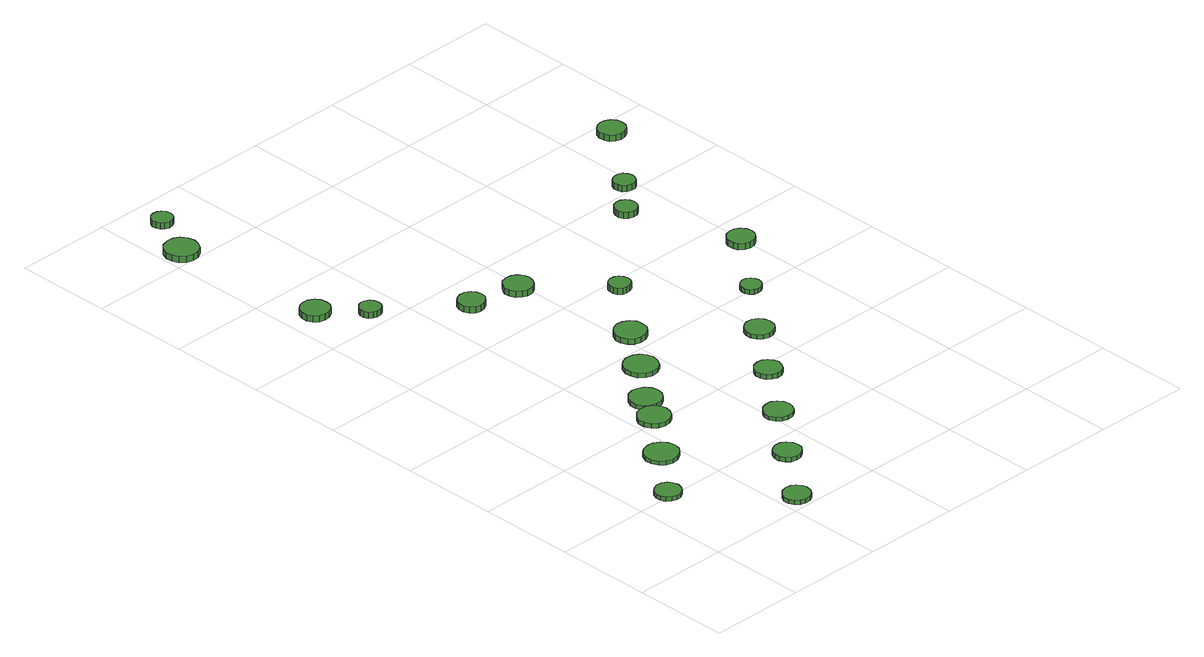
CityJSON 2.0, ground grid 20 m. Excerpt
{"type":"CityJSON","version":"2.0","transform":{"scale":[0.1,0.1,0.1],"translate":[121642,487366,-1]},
"CityObjects":{
"tree1":{"type":"SolitaryVegetationObject","attributes":{"function":"something"},"geometry":[{"type":"MultiSurface","lod":"1","boundaries":[[[0,1,2,3,4,5,6,7,8,9,10,11,12,13,14]],[[15,16,17,18,19,20,21,22,23,24,25,26,27,28,29]],[[0,29,28,1]],[[1,28,27,2]],[[2,27,26,3]],[[3,26,25,4]],[[4,25,24,5]],[[5,24,23,6]],[[6,23,22,7]],[[7,22,21,8]],[[8,21,20,9]],[[9,20,19,10]],[[10,19,18,11]],[[11,18,17,12]],[[12,17,16,13]],[[13,16,15,14]],[[14,15,29,0]]]}]},
"tree2":{"type":"SolitaryVegetationObject","attributes":{"function":"something"},"geometry":[{"type":"MultiSurface","lod":"1","boundaries":[[[30,31,32,33,34,35,36,37,38,39,40,41,42,43,44]],[[45,46,47,48,49,50,51,52,53,54,55,56,57,58,59]],[[30,59,58,31]],[[31,58,57,32]],[[32,57,56,33]],[[33,56,55,34]],[[34,55,54,35]],[[35,54,53,36]],[[36,53,52,37]],[[37,52,51,38]],[[38,51,50,39]],[[39,50,49,40]],[[40,49,48,41]],[[41,48,47,42]],[[42,47,46,43]],[[43,46,45,44]],[[44,45,59,30]]]}]},
"tree3":{"type":"SolitaryVegetationObject","attributes":{"function":"something"},"geometry":[{"type":"MultiSurface","lod":"1","boundaries":[[[60,61,62,63,64,65,66,67,68,69,70,71,72,73,74]],[[75,76,77,78,79,80,81,82,83,84,85,86,87,88,89]],[[60,89,88,61]],[[61,88,87,62]],[[62,87,86,63]],[[63,86,85,64]],[[64,85,84,65]],[[65,84,83,66]],[[66,83,82,67]],[[67,82,81,68]],[[68,81,80,69]],[[69,80,79,70]],[[70,79,78,71]],[[71,78,77,72]],[[72,77,76,73]],[[73,76,75,74]],[[74,75,89,60]]]}]},
"tree4":{"type":"SolitaryVegetationObject","attributes":{"function":"something"},"geometry":[{"type":"MultiSurface","lod":"1","boundaries":[[[90,91,92,93,94,95,96,97,98,99,100,101,102,103,104]],[[105,106,107,108,109,110,111,112,113,114,115,116,117,118,119]],[[90,119,118,91]],[[91,118,117,92]],[[92,117,116,93]],[[93,116,115,94]],[[94,115,114,95]],[[95,114,113,96]],[[96,113,112,97]],[[97,112,111,98]],[[98,111,110,99]],[[99,110,109,100]],[[100,109,108,101]],[[101,108,107,102]],[[102,107,106,103]],[[103,106,105,104]],[[104,105,119,90]]]}]},
"tree5":{"type":"SolitaryVegetationObject","attributes":{"function":"something"},"geometry":[{"type":"MultiSurface","lod":"1","boundaries":[[[120,121,122,123,124,125,126,127,128,129,130,131,132,133,134]],[[135,136,137,138,139,140,141,142,143,144,145,146,147,148,149]],[[120,149,148,121]],[[121,148,147,122]],[[122,147,146,123]],[[123,146,145,124]],[[124,145,144,125]],[[125,144,143,126]],[[126,143,142,127]],[[127,142,141,128]],[[128,141,140,129]],[[129,140,139,130]],[[130,139,138,131]],[[131,138,137,132]],[[132,137,136,133]],[[133,136,135,134]],[[134,135,149,120]]]}]},
"tree6":{"type":"SolitaryVegetationObject","attributes":{"function":"something"},"geometry":[{"type":"MultiSurface","lod":"1","boundaries":[[[150,151,152,153,154,155,156,157,158,159,160,161,162,163,164]],[[165,166,167,168,169,170,171,172,173,174,175,176,177,178,179]],[[150,179,178,151]],[[151,178,177,152]],[[152,177,176,153]],[[153,176,175,154]],[[154,175,174,155]],[[155,174,173,156]],[[156,173,172,157]],[[157,172,171,158]],[[158,171,170,159]],[[159,170,169,160]],[[160,169,168,161]],[[161,168,167,162]],[[162,167,166,163]],[[163,166,165,164]],[[164,165,179,150]]]}]},
"tree7":{"type":"SolitaryVegetationObject","attributes":{"function":"something"},"geometry":[{"type":"MultiSurface","lod":"1","boundaries":[[[180,181,182,183,184,185,186,187,188,189,190,191,192,193,194]],[[195,196,197,198,199,200,201,202,203,204,205,206,207,208,209]],[[180,209,208,181]],[[181,208,207,182]],[[182,207,206,183]],[[183,206,205,184]],[[184,205,204,185]],[[185,204,203,186]],[[186,203,202,187]],[[187,202,201,188]],[[188,201,200,189]],[[189,200,199,190]],[[190,199,198,191]],[[191,198,197,192]],[[192,197,196,193]],[[193,196,195,194]],[[194,195,209,180]]]}]},
"tree8":{"type":"SolitaryVegetationObject","attributes":{"function":"something"},"geometry":[{"type":"MultiSurface","lod":"1","boundaries":[[[210,211,212,213,214,215,216,217,218,219,220,221,222,223,224]],[[225,226,227,228,229,230,231,232,233,234,235,236,237,238,239]],[[210,239,238,211]],[[211,238,237,212]],[[212,237,236,213]],[[213,236,235,214]],[[214,235,234,215]],[[215,234,233,216]],[[216,233,232,217]],[[217,232,231,218]],[[218,231,230,219]],[[219,230,229,220]],[[220,229,228,221]],[[221,228,227,222]],[[222,227,226,223]],[[223,226,225,224]],[[224,225,239,210]]]}]},
"tree9":{"type":"SolitaryVegetationObject","attributes":{"function":"something"},"geometry":[{"type":"MultiSurface","lod":"1","boundaries":[[[240,241,242,243,244,245,246,247,248,249,250,251,252,253,254]],[[255,256,257,258,259,260,261,262,263,264,265,266,267,268,269]],[[240,269,268,241]],[[241,268,267,242]],[[242,267,266,243]],[[243,266,265,244]],[[244,265,264,245]],[[245,264,263,246]],[[246,263,262,247]],[[247,262,261,248]],[[248,261,260,249]],[[249,260,259,250]],[[250,259,258,251]],[[251,258,257,252]],[[252,257,256,253]],[[253,256,255,254]],[[254,255,269,240]]]}]},
"tree10":{"type":"SolitaryVegetationObject","attributes":{"function":"something"},"geometry":[{"type":"MultiSurface","lod":"1","boundaries":[[[270,271,272,273,274,275,276,277,278,279,280,281,282,283,284]],[[285,286,287,288,289,290,291,292,293,294,295,296,297,298,299]],[[270,299,298,271]],[[271,298,297,272]],[[272,297,296,273]],[[273,296,295,274]],[[274,295,294,275]],[[275,294,293,276]],[[276,293,292,277]],[[277,292,291,278]],[[278,291,290,279]],[[279,290,289,280]],[[280,289,288,281]],[[281,288,287,282]],[[282,287,286,283]],[[283,286,285,284]],[[284,285,299,270]]]}]},
"tree11":{"type":"SolitaryVegetationObject","attributes":{"function":"something"},"geometry":[{"type":"MultiSurface","lod":"1","boundaries":[[[300,301,302,303,304,305,306,307,308,309,310,311,312,313,314]],[[315,316,317,318,319,320,321,322,323,324,325,326,327,328,329]],[[300,329,328,301]],[[301,328,327,302]],[[302,327,326,303]],[[303,326,325,304]],[[304,325,324,305]],[[305,324,323,306]],[[306,323,322,307]],[[307,322,321,308]],[[308,321,320,309]],[[309,320,319,310]],[[310,319,318,311]],[[311,318,317,312]],[[312,317,316,313]],[[313,316,315,314]],[[314,315,329,300]]]}]},
"tree12":{"type":"SolitaryVegetationObject","attributes":{"function":"something"},"geometry":[{"type":"MultiSurface","lod":"1","boundaries":[[[330,331,332,333,334,335,336,337,338,339,340,341,342,343,344]],[[345,346,347,348,349,350,351,352,353,354,355,356,357,358,359]],[[330,359,358,331]],[[331,358,357,332]],[[332,357,356,333]],[[333,356,355,334]],[[334,355,354,335]],[[335,354,353,336]],[[336,353,352,337]],[[337,352,351,338]],[[338,351,350,339]],[[339,350,349,340]],[[340,349,348,341]],[[341,348,347,342]],[[342,347,346,343]],[[343,346,345,344]],[[344,345,359,330]]]}]},
"tree13":{"type":"SolitaryVegetationObject","attributes":{"function":"something"},"geometry":[{"type":"MultiSurface","lod":"1","boundaries":[[[360,361,362,363,364,365,366,367,368,369,370,371,372,373,374]],[[375,376,377,378,379,380,381,382,383,384,385,386,387,388,389]],[[360,389,388,361]],[[361,388,387,362]],[[362,387,386,363]],[[363,386,385,364]],[[364,385,384,365]],[[365,384,383,366]],[[366,383,382,367]],[[367,382,381,368]],[[368,381,380,369]],[[369,380,379,370]],[[370,379,378,371]],[[371,378,377,372]],[[372,377,376,373]],[[373,376,375,374]],[[374,375,389,360]]]}]},
"tree14":{"type":"SolitaryVegetationObject","attributes":{"function":"something"},"geometry":[{"type":"MultiSurface","lod":"1","boundaries":[[[390,391,392,393,394,395,396,397,398,399,400,401,402,403,404]],[[405,406,407,408,409,410,411,412,413,414,415,416,417,418,419]],[[390,419,418,391]],[[391,418,417,392]],[[392,417,416,393]],[[393,416,415,394]],[[394,415,414,395]],[[395,414,413,396]],[[396,413,412,397]],[[397,412,411,398]],[[398,411,410,399]],[[399,410,409,400]],[[400,409,408,401]],[[401,408,407,402]],[[402,407,406,403]],[[403,406,405,404]],[[404,405,419,390]]]}]},
"tree15":{"type":"SolitaryVegetationObject","attributes":{"function":"something"},"geometry":[{"type":"MultiSurface","lod":"1","boundaries":[[[420,421,422,423,424,425,426,427,428,429,430,431,432,433,434]],[[435,436,437,438,439,440,441,442,443,444,445,446,447,448,449]],[[420,449,448,421]],[[421,448,447,422]],[[422,447,446,423]],[[423,446,445,424]],[[424,445,444,425]],[[425,444,443,426]],[[426,443,442,427]],[[427,442,441,428]],[[428,441,440,429]],[[429,440,439,430]],[[430,439,438,431]],[[431,438,437,432]],[[432,437,436,433]],[[433,436,435,434]],[[434,435,449,420]]]}]},
"tree16":{"type":"SolitaryVegetationObject","attributes":{"function":"something"},"geometry":[{"type":"MultiSurface","lod":"1","boundaries":[[[450,451,452,453,454,455,456,457,458,459,460,461,462,463,464]],[[465,466,467,468,469,470,471,472,473,474,475,476,477,478,479]],[[450,479,478,451]],[[451,478,477,452]],[[452,477,476,453]],[[453,476,475,454]],[[454,475,474,455]],[[455,474,473,456]],[[456,473,472,457]],[[457,472,471,458]],[[458,471,470,459]],[[459,470,469,460]],[[460,469,468,461]],[[461,468,467,462]],[[462,467,466,463]],[[463,466,465,464]],[[464,465,479,450]]]}]},
"tree17":{"type":"SolitaryVegetationObject","attributes":{"function":"something"},"geometry":[{"type":"MultiSurface","lod":"1","boundaries":[[[480,481,482,483,484,485,486,487,488,489,490,491,492,493,494]],[[495,496,497,498,499,500,501,502,503,504,505,506,507,508,509]],[[480,509,508,481]],[[481,508,507,482]],[[482,507,506,483]],[[483,506,505,484]],[[484,505,504,485]],[[485,504,503,486]],[[486,503,502,487]],[[487,502,501,488]],[[488,501,500,489]],[[489,500,499,490]],[[490,499,498,491]],[[491,498,497,492]],[[492,497,496,493]],[[493,496,495,494]],[[494,495,509,480]]]}]},
"tree18":{"type":"SolitaryVegetationObject","attributes":{"function":"something"},"geometry":[{"type":"MultiSurface","lod":"1","boundaries":[[[510,511,512,513,514,515,516,517,518,519,520,521,522,523,524]],[[525,526,527,528,529,530,531,532,533,534,535,536,537,538,539]],[[510,539,538,511]],[[511,538,537,512]],[[512,537,536,513]],[[513,536,535,514]],[[514,535,534,515]],[[515,534,533,516]],[[516,533,532,517]],[[517,532,531,518]],[[518,531,530,519]],[[519,530,529,520]],[[520,529,528,521]],[[521,528,527,522]],[[522,527,526,523]],[[523,526,525,524]],[[524,525,539,510]]]}]},
"tree19":{"type":"SolitaryVegetationObject","attributes":{"function":"something"},"geometry":[{"type":"MultiSurface","lod":"1","boundaries":[[[540,541,542,543,544,545,546,547,548,549,550,551,552,553,554]],[[555,556,557,558,559,560,561,562,563,564,565,566,567,568,569]],[[540,569,568,541]],[[541,568,567,542]],[[542,567,566,543]],[[543,566,565,544]],[[544,565,564,545]],[[545,564,563,546]],[[546,563,562,547]],[[547,562,561,548]],[[548,561,560,549]],[[549,560,559,550]],[[550,559,558,551]],[[551,558,557,552]],[[552,557,556,553]],[[553,556,555,554]],[[554,555,569,540]]]}]},
"tree20":{"type":"SolitaryVegetationObject","attributes":{"function":"something"},"geometry":[{"type":"MultiSurface","lod":"1","boundaries":[[[570,571,572,573,574,575,576,577,578,579,580,581,582,583,584]],[[585,586,587,588,589,590,591,592,593,594,595,596,597,598,599]],[[570,599,598,571]],[[571,598,597,572]],[[572,597,596,573]],[[573,596,595,574]],[[574,595,594,575]],[[575,594,593,576]],[[576,593,592,577]],[[577,592,591,578]],[[578,591,590,579]],[[579,590,589,580]],[[580,589,588,581]],[[581,588,587,582]],[[582,587,586,583]],[[583,586,585,584]],[[584,585,599,570]]]}]},
"tree21":{"type":"SolitaryVegetationObject","attributes":{"function":"something"},"geometry":[{"type":"MultiSurface","lod":"1","boundaries":[[[600,601,602,603,604,605,606,607,608,609,610,611,612,613,614]],[[615,616,617,618,619,620,621,622,623,624,625,626,627,628,629]],[[600,629,628,601]],[[601,628,627,602]],[[602,627,626,603]],[[603,626,625,604]],[[604,625,624,605]],[[605,624,623,606]],[[606,623,622,607]],[[607,622,621,608]],[[608,621,620,609]],[[609,620,619,610]],[[610,619,618,611]],[[611,618,617,612]],[[612,617,616,613]],[[613,616,615,614]],[[614,615,629,600]]]}]},
"tree22":{"type":"SolitaryVegetationObject","attributes":{"function":"something"},"geometry":[{"type":"MultiSurface","lod":"1","boundaries":[[[630,631,632,633,634,635,636,637,638,639,640,641,642,643,644]],[[645,646,647,648,649,650,651,652,653,654,655,656,657,658,659]],[[630,659,658,631]],[[631,658,657,632]],[[632,657,656,633]],[[633,656,655,634]],[[634,655,654,635]],[[635,654,653,636]],[[636,653,652,637]],[[637,652,651,638]],[[638,651,650,639]],[[639,650,649,640]],[[640,649,648,641]],[[641,648,647,642]],[[642,647,646,643]],[[643,646,645,644]],[[644,645,659,630]]]}]},
"tree23":{"type":"SolitaryVegetationObject","attributes":{"function":"something"},"geometry":[{"type":"MultiSurface","lod":"1","boundaries":[[[660,661,662,663,664,665,666,667,668,669,670,671,672,673,674]],[[675,676,677,678,679,680,681,682,683,684,685,686,687,688,689]],[[660,689,688,661]],[[661,688,687,662]],[[662,687,686,663]],[[663,686,685,664]],[[664,685,684,665]],[[665,684,683,666]],[[666,683,682,667]],[[667,682,681,668]],[[668,681,680,669]],[[669,680,679,670]],[[670,679,678,671]],[[671,678,677,672]],[[672,677,676,673]],[[673,676,675,674]],[[674,675,689,660]]]}]}
},
"vertices":[
[104,208,18],[101,218,18],[95,227,18],[85,233,18],[75,234,18],[64,230,18],[56,223,18],[52,213,18],[52,202,18],[56,192,18],[64,185,18],[75,181,18],[85,182,18],[95,188,18],[101,197,18],[101,197,9],[95,188,9],[85,182,9],[75,181,9],[64,185,9],[56,192,9],[52,202,9],[52,213,9],[56,223,9],[64,230,9],[75,234,9],[85,233,9],[95,227,9],[101,218,9],[104,208,9],
[266,34,17],[263,45,17],[257,54,17],[247,60,17],[235,61,17],[225,58,17],[216,50,17],[211,40,17],[211,28,17],[216,18,17],[225,10,17],[235,7,17],[247,8,17],[257,14,17],[263,23,17],[263,23,8],[257,14,8],[247,8,8],[235,7,8],[225,10,8],[216,18,8],[211,28,8],[211,40,8],[216,50,8],[225,58,8],[235,61,8],[247,60,8],[257,54,8],[263,45,8],[266,34,8],
[197,309,18],[194,323,18],[185,335,18],[173,342,18],[159,343,18],[145,339,18],[135,330,18],[129,316,18],[129,302,18],[135,289,18],[145,280,18],[159,275,18],[173,277,18],[185,284,18],[194,295,18],[194,295,10],[185,284,10],[173,277,10],[159,275,10],[145,280,10],[135,289,10],[129,302,10],[129,316,10],[135,330,10],[145,339,10],[159,343,10],[173,342,10],[185,335,10],[194,323,10],[197,309,10],
[277,410,18],[274,423,18],[266,434,18],[254,441,18],[241,442,18],[228,438,18],[218,429,18],[212,417,18],[212,403,18],[218,391,18],[228,382,18],[241,378,18],[254,379,18],[266,386,18],[274,397,18],[274,397,9],[266,386,9],[254,379,9],[241,378,9],[228,382,9],[218,391,9],[212,403,9],[212,417,9],[218,429,9],[228,438,9],[241,442,9],[254,441,9],[266,434,9],[274,423,9],[277,410,9],
[358,150,18],[356,161,18],[349,171,18],[339,177,18],[327,178,18],[316,174,18],[308,167,18],[303,156,18],[303,144,18],[308,134,18],[316,126,18],[327,123,18],[339,124,18],[349,130,18],[356,139,18],[356,139,9],[349,130,9],[339,124,9],[327,123,9],[316,126,9],[308,134,9],[303,144,9],[303,156,9],[308,167,9],[316,174,9],[327,178,9],[339,177,9],[349,171,9],[356,161,9],[358,150,9],
[90,1106,25],[88,1118,25],[81,1127,25],[70,1134,25],[58,1135,25],[46,1131,25],[37,1123,25],[32,1112,25],[32,1099,25],[37,1088,25],[46,1080,25],[58,1076,25],[70,1078,25],[81,1084,25],[88,1094,25],[88,1094,12],[81,1084,12],[70,1078,12],[58,1076,12],[46,1080,12],[37,1088,12],[32,1099,12],[32,1112,12],[37,1123,12],[46,1131,12],[58,1135,12],[70,1134,12],[81,1127,12],[88,1118,12],[90,1106,12],
[311,465,18],[308,479,18],[300,490,18],[288,496,18],[275,498,18],[262,494,18],[252,485,18],[246,472,18],[246,459,18],[252,446,18],[262,437,18],[275,433,18],[288,434,18],[300,441,18],[308,452,18],[308,452,9],[300,441,9],[288,434,9],[275,433,9],[262,437,9],[252,446,9],[246,459,9],[246,472,9],[252,485,9],[262,494,9],[275,498,9],[288,496,9],[300,490,9],[308,479,9],[311,465,9],
[157,1037,25],[155,1046,25],[150,1053,25],[142,1058,25],[133,1059,25],[125,1056,25],[118,1050,25],[114,1042,25],[114,1033,25],[118,1025,25],[125,1019,25],[133,1016,25],[142,1017,25],[150,1021,25],[155,1028,25],[155,1028,12],[150,1021,12],[142,1017,12],[133,1016,12],[125,1019,12],[118,1025,12],[114,1033,12],[114,1042,12],[118,1050,12],[125,1056,12],[133,1059,12],[142,1058,12],[150,1053,12],[155,1046,12],[157,1037,12],
[71,1428,25],[68,1442,25],[60,1454,25],[48,1461,25],[34,1462,25],[20,1458,25],[10,1448,25],[4,1435,25],[4,1421,25],[10,1408,25],[20,1399,25],[34,1395,25],[48,1396,25],[60,1403,25],[68,1415,25],[68,1415,12],[60,1403,12],[48,1396,12],[34,1395,12],[20,1399,12],[10,1408,12],[4,1421,12],[4,1435,12],[10,1448,12],[20,1458,12],[34,1462,12],[48,1461,12],[60,1454,12],[68,1442,12],[71,1428,12],
[449,263,17],[446,275,17],[439,285,17],[429,291,17],[417,292,17],[405,288,17],[396,280,17],[391,269,17],[391,257,17],[396,246,17],[405,238,17],[417,234,17],[429,235,17],[439,241,17],[446,251,17],[446,251,9],[439,241,9],[429,235,9],[417,234,9],[405,238,9],[396,246,9],[391,257,9],[391,269,9],[396,280,9],[405,288,9],[417,292,9],[429,291,9],[439,285,9],[446,275,9],[449,263,9],
[386,552,18],[383,566,18],[375,577,18],[363,584,18],[348,586,18],[335,581,18],[324,572,18],[319,559,18],[319,545,18],[324,532,18],[335,522,18],[348,518,18],[363,519,18],[375,526,18],[383,538,18],[383,538,9],[375,526,9],[363,519,9],[348,518,9],[335,522,9],[324,532,9],[319,545,9],[319,559,9],[324,572,9],[335,581,9],[348,586,9],[363,584,9],[375,577,9],[383,566,9],[386,552,9],
[108,1528,24],[106,1537,24],[101,1544,24],[94,1548,24],[85,1549,24],[76,1547,24],[70,1541,24],[66,1533,24],[66,1524,24],[70,1516,24],[76,1510,24],[85,1507,24],[94,1508,24],[101,1512,24],[106,1520,24],[106,1520,11],[101,1512,11],[94,1508,11],[85,1507,11],[76,1510,11],[70,1516,11],[66,1524,11],[66,1533,11],[70,1541,11],[76,1547,11],[85,1549,11],[94,1548,11],[101,1544,11],[106,1537,11],[108,1528,11],
[312,924,24],[310,935,24],[303,944,24],[293,950,24],[282,951,24],[272,947,24],[263,940,24],[259,929,24],[259,918,24],[263,908,24],[272,900,24],[282,897,24],[293,898,24],[303,904,24],[310,913,24],[310,913,11],[303,904,11],[293,898,11],[282,897,11],[272,900,11],[263,908,11],[259,918,11],[259,929,11],[263,940,11],[272,947,11],[282,951,11],[293,950,11],[303,944,11],[310,935,11],[312,924,11],
[451,646,21],[449,659,21],[441,670,21],[429,676,21],[416,678,21],[403,673,21],[394,665,21],[388,652,21],[388,639,21],[394,627,21],[403,618,21],[416,614,21],[429,615,21],[441,622,21],[449,633,21],[449,633,9],[441,622,9],[429,615,9],[416,614,9],[403,618,9],[394,627,9],[388,639,9],[388,652,9],[394,665,9],[403,673,9],[416,678,9],[429,676,9],[441,670,9],[449,659,9],[451,646,9],
[537,378,18],[534,389,18],[528,398,18],[518,404,18],[507,405,18],[496,402,18],[488,394,18],[483,384,18],[483,373,18],[488,362,18],[496,355,18],[507,351,18],[518,352,18],[528,358,18],[534,367,18],[534,367,8],[528,358,8],[518,352,8],[507,351,8],[496,355,8],[488,362,8],[483,373,8],[483,384,8],[488,394,8],[496,402,8],[507,405,8],[518,404,8],[528,398,8],[534,389,8],[537,378,8],
[416,904,23],[413,916,23],[406,926,23],[396,932,23],[383,933,23],[372,930,23],[363,921,23],[358,910,23],[358,898,23],[363,887,23],[372,879,23],[383,875,23],[396,876,23],[406,882,23],[413,892,23],[413,892,10],[406,882,10],[396,876,10],[383,875,10],[372,879,10],[363,887,10],[358,898,10],[358,910,10],[363,921,10],[372,930,10],[383,933,10],[396,932,10],[406,926,10],[413,916,10],[416,904,10],
[627,490,17],[625,502,17],[618,512,17],[607,518,17],[595,519,17],[584,515,17],[575,507,17],[570,496,17],[570,484,17],[575,473,17],[584,465,17],[595,461,17],[607,462,17],[618,468,17],[625,478,17],[625,478,8],[618,468,8],[607,462,8],[595,461,8],[584,465,8],[575,473,8],[570,484,8],[570,496,8],[575,507,8],[584,515,8],[595,519,8],[607,518,8],[618,512,8],[625,502,8],[627,490,8],
[543,775,22],[541,784,22],[536,792,22],[528,796,22],[519,797,22],[510,794,22],[503,788,22],[500,780,22],[500,771,22],[503,763,22],[510,756,22],[519,754,22],[528,755,22],[536,759,22],[541,766,22],[541,766,9],[536,759,9],[528,755,9],[519,754,9],[510,756,9],[503,763,9],[500,771,9],[500,780,9],[503,788,9],[510,794,9],[519,797,9],[528,796,9],[536,792,9],[541,784,9],[543,775,9],
[713,605,18],[711,613,18],[706,620,18],[699,625,18],[690,626,18],[682,623,18],[675,617,18],[672,609,18],[672,601,18],[675,593,18],[682,587,18],[690,584,18],[699,585,18],[706,590,18],[711,597,18],[711,597,8],[706,590,8],[699,585,8],[690,584,8],[682,587,8],[675,593,8],[672,601,8],[672,609,8],[675,617,8],[682,623,8],[690,626,8],[699,625,8],[706,620,8],[711,613,8],[713,605,8],
[732,947,29],[730,956,29],[725,963,29],[717,968,29],[707,969,29],[698,966,29],[691,960,29],[687,951,29],[687,942,29],[691,933,29],[698,927,29],[707,924,29],[717,925,29],[725,930,29],[730,937,29],[730,937,16],[725,930,16],[717,925,16],[707,924,16],[698,927,16],[691,933,16],[687,942,16],[687,951,16],[691,960,16],[698,966,16],[707,969,16],[717,968,16],[725,963,16],[730,956,16],[732,947,16],
[818,729,24],[816,740,24],[809,749,24],[799,755,24],[788,756,24],[777,753,24],[768,745,24],[764,735,24],[764,723,24],[768,713,24],[777,705,24],[788,702,24],[799,703,24],[809,709,24],[816,718,24],[816,718,11],[809,709,11],[799,703,11],[788,702,11],[777,705,11],[768,713,11],[764,723,11],[764,735,11],[768,745,11],[777,753,11],[788,756,11],[799,755,11],[809,749,11],[816,740,11],[818,729,11],
[798,1017,26],[796,1026,26],[791,1034,26],[783,1038,26],[774,1039,26],[765,1036,26],[758,1030,26],[755,1022,26],[755,1013,26],[758,1004,26],[765,998,26],[774,996,26],[783,996,26],[791,1001,26],[796,1008,26],[796,1008,13],[791,1001,13],[783,996,13],[774,996,13],[765,998,13],[758,1004,13],[755,1013,13],[755,1022,13],[758,1030,13],[765,1036,13],[774,1039,13],[783,1038,13],[791,1034,13],[796,1026,13],[798,1017,13],
[921,1167,21],[919,1178,21],[912,1187,21],[902,1193,21],[891,1194,21],[880,1191,21],[871,1183,21],[867,1172,21],[867,1161,21],[871,1151,21],[880,1143,21],[891,1139,21],[902,1141,21],[912,1146,21],[919,1156,21],[919,1156,8],[912,1146,8],[902,1141,8],[891,1139,8],[880,1143,8],[871,1151,8],[867,1161,8],[867,1172,8],[871,1183,8],[880,1191,8],[891,1194,8],[902,1193,8],[912,1187,8],[919,1178,8],[921,1167,8]
]}
